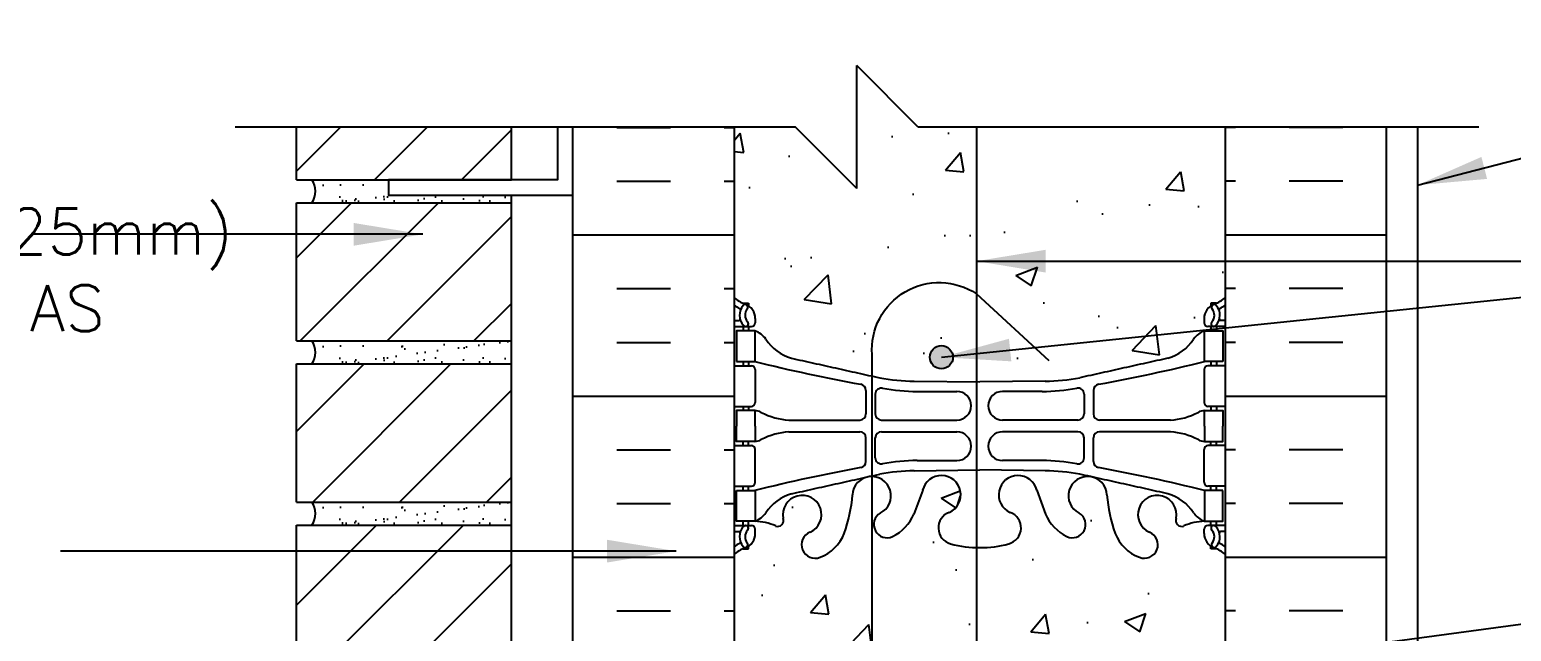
# Model space of a CAD drawing. Header units: inches. Extents: x 88.2 to 143.4, y 226.9 to 296.3.
# Drawn here: x 100.34 to 124.47, y 285.83 to 295.63 of the extents above; entities that cross this region are included whole.
import ezdxf

# ---------------------------------------------------------------- set-up
doc = ezdxf.new("R2010")
doc.units = ezdxf.units.IN
doc.header["$LTSCALE"] = 0.5
doc.header["$MEASUREMENT"] = 0
for name, color, linetype in [('HATCH', 12, 'Continuous'), ('line25', 2, 'Continuous'), ('LINE50', 5, 'Continuous'), ('LINE65', 3, 'Continuous'), ('LINE9', 9, 'Continuous'), ('TEXT', 4, 'Continuous'), ('Web_Edge', 9, 'Continuous')]:
    doc.layers.add(name, color=color, linetype=linetype)
doc.styles.add('DIM', font='romans.shx', dxfattribs={"width": 0.7})
doc.styles.add('ROMANS', font='romans.shx', dxfattribs={"height": 1.125})
doc.dimstyles.new('ext_12', dxfattribs={"dimscale": 12, "dimtxt": 0.09375, "dimasz": 0.09375, "dimexe": 0.09375, "dimexo": 0.0625, "dimgap": 0.0625, "dimtad": 1, "dimdec": 1, "dimzin": 3, "dimdsep": 46, "dimlunit": 4, "dimtxsty": 'DIM', "dimcen": 0.09, "dimdle": 0.09375, "dimclrt": 4, "dimadec": 0, "dimazin": 0, "dimtfac": 1, "dimtdec": 1, "dimtmove": 2, "dimatfit": 3, "dimfxl": 1, "dimfrac": 2, "dimtolj": 1, "dimtzin": 0, "dimarcsym": 0})
pattern_1 = [(45, (-12.0989, 104.4136), (-0.707107, 0.707107), [])]
pattern_2 = [(50, (0, 0), (3.5863, -0.31376), [0.375, -4.125]), (355, (0, 0), (-0.693757, 3.76096), [0.3, -3.3]), (100.4514, (0.299, -0.026), (2.892544, 3.4472), [0.3187, -3.50571]), (46.1842, (0, 1), (5.336207, -0.827596), [0.5625, -6.1875]), (96.6356, (0.4447, 0.931), (4.67331, 4.87059), [0.47805, -5.25857]), (351.1842, (0, 1), (4.67331, 4.87059), [0.45, -4.95]), (21, (0.5, 0.75), (2.984535, -2.013094), [0.375, -4.125]), (326, (0.5, 0.75), (1.216577, 3.62575), [0.3, -3.3]), (71.4514, (0.7487, 0.5822), (4.20111, 1.612656), [0.3187, -3.50571]), (37.5, (0, 0), (0.0607993, 1.6644693), [0, -3.26, 0, -3.35, 0, -3.3125]), (7.5, (0, 0), (1.315348, 1.972059), [0, -1.91, 0, -3.185, 0, -1.2625]), (327.5, (-1.115, 0), (2.669112, -0.1127744), [0, -1.25, 0, -3.9, 0, -5.175]), (317.5, (-1.615, 0), (2.91593, 0.500525), [0, -1.625, 0, -2.59, 0, -3.675])]

msp = doc.modelspace()

# ---------------------------------------------------------------- hatches: boundary and pattern name
at = {"layer": 'HATCH'}
h = msp.add_hatch(dxfattribs=at)
h.set_pattern_fill('AR-CONC', color=256, scale=0.5)
h.set_pattern_definition(pattern_2)
edge = h.paths.add_edge_path()
edge.add_line((119.813, 294.042), (114.813, 294.042))
edge.add_line((114.813, 294.042), (113.813, 295.042))
edge.add_line((113.813, 295.042), (113.813, 293.042))
edge.add_line((113.813, 293.042), (112.813, 294.042))
edge.add_line((112.813, 294.042), (111.813, 294.042))
edge.add_line((111.813, 294.042), (111.813, 291.269))
edge.add_arc((112.159, 291.63), 0.5, 226.2109, 246.4218)
edge.add_line((111.959, 291.171), (112.049, 291.171))
edge.add_line((112.049, 291.171), (112.049, 291.13))
edge.add_arc((111.909, 290.922), 0.25, 0, 55.9442, ccw=False)
edge.add_line((112.159, 290.922), (112.159, 290.855))
edge.add_arc((112.096, 290.855), 0.0625, -90, 0, ccw=False)
edge.add_line((112.096, 290.792), (112.049, 290.792))
edge.add_line((112.049, 290.792), (112.049, 290.722))
edge.add_line((112.049, 290.722), (112.154, 290.722))
edge.add_arc((112.031, 290.38), 0.364, 34.9775, 70.3387, ccw=False)
edge.add_arc((112.954, 290.991), 0.743, 212.7919, 253.8107)
edge.add_spline(control_points=[(112.747, 290.277), (114.184, 289.957)], knot_values=[0, 0, 1, 1], degree=1, periodic=0)
edge.add_arc((114.741, 292.888), 2.984, 259.2546, 270.0995)
edge.add_line((114.746, 289.904), (115.812, 289.889))
edge.add_line((115.812, 289.889), (116.879, 289.904))
edge.add_arc((116.884, 292.888), 2.984, 269.9005, 280.7454)
edge.add_spline(control_points=[(117.441, 289.957), (118.878, 290.277)], knot_values=[0, 0, 1, 1], degree=1, periodic=0)
edge.add_arc((118.671, 290.991), 0.743, 286.1893, 327.2081)
edge.add_arc((119.594, 290.38), 0.364, 109.6613, 145.0225, ccw=False)
edge.add_line((119.471, 290.722), (119.576, 290.722))
edge.add_line((119.576, 290.722), (119.576, 290.792))
edge.add_line((119.576, 290.792), (119.529, 290.792))
edge.add_arc((119.529, 290.855), 0.0625, 180, 270, ccw=False)
edge.add_line((119.466, 290.855), (119.466, 290.922))
edge.add_arc((119.716, 290.922), 0.25, 124.0558, 180, ccw=False)
edge.add_line((119.576, 291.13), (119.576, 291.171))
edge.add_line((119.576, 291.171), (119.666, 291.171))
edge.add_arc((119.466, 291.63), 0.5, 293.5782, 313.7891)
edge.add_line((119.813, 291.269), (119.813, 294.042))
h = msp.add_hatch(dxfattribs=at)
h.set_pattern_fill('ANSI31', color=256, scale=8, style=0)
h.set_pattern_definition(pattern_1)
h.paths.add_polyline_path([(108.188, 294.042), (104.688, 294.042), (104.688, 293.184), (108.188, 293.184)])
h = msp.add_hatch(dxfattribs=at)
h.set_pattern_fill('INSUL', color=256, scale=7, style=0)
h.set_pattern_definition([(0, (-2814.349, -111.9676), (0, 2.625), []), (0, (-2814.349, -111.0926), (0, 2.625), [0.875, -0.875]), (0, (-2814.349, -110.2176), (0, 2.625), [0.875, -0.875])])
h.paths.add_polyline_path([(111.813, 294.042), (109.188, 294.042), (109.188, 285.042), (109.625, 285.042), (109.625, 285.542), (111.125, 285.542), (111.125, 285.042), (111.813, 285.042)])
h = msp.add_hatch(dxfattribs=at)
h.set_pattern_fill('INSUL', color=256, scale=7, style=0)
h.set_pattern_definition([(180, (3045.974, -111.9676), (0, 2.625), []), (180, (3045.974, -111.0926), (0, 2.625), [0.875, -0.875]), (180, (3045.974, -110.2176), (0, 2.625), [0.875, -0.875])])
h.paths.add_polyline_path([(122.438, 294.042), (119.813, 294.042), (119.813, 285.042), (120.5, 285.042), (120.5, 285.542), (122, 285.542), (122, 285.042), (122.438, 285.042)])
h = msp.add_hatch(dxfattribs=at)
h.set_pattern_fill('AR-SAND', color=256, scale=0.25, style=0)
h.set_pattern_definition([(37.5, (-12.0989, 112.28864), (-0.01574834, 0.48170594), [0, -0.38, 0, -0.425, 0, -0.40625]), (7.5, (-12.0989, 112.28864), (0.4424442, 0.7055365), [0, -0.205, 0, -0.3425, 0, -0.13125]), (327.5, (-12.4064, 112.28864), (0.7785355, 0.0014148), [0, -0.125, 0, -0.45, 0, -0.5875]), (317.5, (-12.4064, 112.28864), (0.7515317, 0.2194189), [0, -0.0625, 0, -0.295, 0, -0.3375])])
edge = h.paths.add_edge_path()
edge.add_line((108.188, 292.934), (106.188, 292.934))
edge.add_line((106.188, 292.934), (106.188, 293.184))
edge.add_line((106.188, 293.184), (104.938, 293.184))
edge.add_arc((104.673, 292.996), 0.324, -35.3056, 35.3056, ccw=False)
edge.add_line((104.938, 292.809), (108.188, 292.809))
edge.add_line((108.188, 292.809), (108.188, 292.934))
h = msp.add_hatch(dxfattribs=at)
h.set_pattern_fill('ANSI31', color=256, scale=8, style=0)
h.set_pattern_definition(pattern_1)
h.paths.add_polyline_path([(108.188, 290.559), (108.188, 292.809), (104.688, 292.809), (104.688, 290.559)])
h = msp.add_hatch(dxfattribs=at)
h.set_pattern_fill('AR-SAND', color=256, scale=0.25, style=0)
h.set_pattern_definition([(37.5, (-12.0989, 109.66364), (-0.01574834, 0.48170594), [0, -0.38, 0, -0.425, 0, -0.40625]), (7.5, (-12.0989, 109.66364), (0.4424442, 0.7055365), [0, -0.205, 0, -0.3425, 0, -0.13125]), (327.5, (-12.4064, 109.66364), (0.7785355, 0.0014148), [0, -0.125, 0, -0.45, 0, -0.5875]), (317.5, (-12.4064, 109.66364), (0.7515317, 0.2194189), [0, -0.0625, 0, -0.295, 0, -0.3375])])
h.paths.add_polyline_path([(108.188, 290.559), (104.938, 290.559, -0.318233), (104.938, 290.184), (108.188, 290.184)])
h = msp.add_hatch(dxfattribs=at)
h.set_pattern_fill('ANSI31', color=256, scale=8, style=0)
h.set_pattern_definition(pattern_1)
h.paths.add_polyline_path([(108.188, 287.934), (108.188, 290.184), (104.688, 290.184), (104.688, 287.934)])
h = msp.add_hatch(dxfattribs=at)
h.set_pattern_fill('AR-CONC', color=256, scale=0.5)
h.set_pattern_definition(pattern_2)
edge = h.paths.add_edge_path()
edge.add_arc((119.466, 252.872), 0.5, 46.2109, 66.4218)
edge.add_line((119.666, 253.331), (119.576, 253.331))
edge.add_line((119.576, 253.331), (119.576, 253.372))
edge.add_arc((119.716, 253.58), 0.25, 180, 235.9442, ccw=False)
edge.add_line((119.466, 253.58), (119.466, 253.647))
edge.add_arc((119.529, 253.647), 0.0625, 90, 180, ccw=False)
edge.add_line((119.529, 253.71), (119.576, 253.71))
edge.add_line((119.576, 253.71), (119.576, 253.78))
edge.add_line((119.576, 253.78), (119.471, 253.78))
edge.add_arc((119.594, 254.122), 0.364, 214.9775, 250.3387, ccw=False)
edge.add_arc((118.671, 253.511), 0.743, 32.7919, 73.8107)
edge.add_spline(control_points=[(118.878, 254.225), (117.441, 254.545)], knot_values=[0, 0, 1, 1], degree=1, periodic=0)
edge.add_arc((116.884, 251.614), 2.984, 79.2546, 90.0995)
edge.add_line((116.879, 254.598), (115.812, 254.613))
edge.add_line((115.812, 254.613), (114.746, 254.598))
edge.add_arc((114.741, 251.614), 2.984, 89.9005, 100.7454)
edge.add_spline(control_points=[(114.184, 254.545), (112.747, 254.225)], knot_values=[0, 0, 1, 1], degree=1, periodic=0)
edge.add_arc((112.954, 253.511), 0.743, 106.1893, 147.2081)
edge.add_arc((112.031, 254.122), 0.364, 289.6613, 325.0225, ccw=False)
edge.add_line((112.154, 253.78), (112.049, 253.78))
edge.add_line((112.049, 253.78), (112.049, 253.71))
edge.add_line((112.049, 253.71), (112.096, 253.71))
edge.add_arc((112.096, 253.647), 0.0625, 0, 90, ccw=False)
edge.add_line((112.159, 253.647), (112.159, 253.58))
edge.add_arc((111.909, 253.58), 0.25, 304.0558, 360, ccw=False)
edge.add_line((112.049, 253.372), (112.049, 253.331))
edge.add_line((112.049, 253.331), (111.959, 253.331))
edge.add_arc((112.159, 252.872), 0.5, 113.5782, 133.7891)
edge.add_line((111.813, 253.233), (111.813, 250.46))
edge.add_line((111.813, 250.46), (112.813, 250.46))
edge.add_line((112.813, 250.46), (113.813, 249.46))
edge.add_line((113.813, 249.46), (113.813, 251.46))
edge.add_line((113.813, 251.46), (114.813, 250.46))
edge.add_line((114.813, 250.46), (119.813, 250.46))
edge.add_line((119.813, 250.46), (119.813, 253.233))
h.paths.add_polyline_path([(118.938, 259.46), (113.313, 259.46), (113.313, 258.156), (114.157, 257.312), (114.197, 257.183), (114.068, 257.223), (113.313, 257.979), (113.313, 257.96), (111.813, 257.96), (111.813, 257.426, 0.088416), (111.959, 257.328), (112.049, 257.328), (112.049, 257.287, -0.249069), (112.159, 257.08), (112.159, 257.012, -0.414214), (112.096, 256.95), (112.049, 256.95), (112.049, 256.88), (112.154, 256.88, 0.085348), (112.483, 256.955, -0.669601), (112.615, 256.835, 2.087231), (113.049, 257.06, -1), (113.213, 257.468, -0.21345), (113.605, 257.079, -0.068226), (113.741, 256.451, 1.753171), (114.192, 256.748, -0.940793), (114.395, 257.131, -0.173075), (114.741, 256.764), (114.884, 256.377, 1.612474), (115.315, 256.737, -0.734872), (115.338, 257.248, -0.068475), (115.812, 257.31, -0.068475), (116.287, 257.248, -0.734872), (116.31, 256.737, 1.612474), (116.741, 256.377), (116.884, 256.764, -0.173075), (117.23, 257.131, -0.940793), (117.433, 256.748, 1.753171), (117.884, 256.451, -0.068226), (118.02, 257.079, -0.21345), (118.412, 257.468, -1), (118.576, 257.06, 2.087231), (119.01, 256.835, -0.669601), (119.142, 256.955, 0.085348), (119.471, 256.88), (119.576, 256.88), (119.576, 256.95), (119.529, 256.95, -0.414214), (119.466, 257.012), (119.466, 257.08, -0.249069), (119.576, 257.287), (119.576, 257.328), (119.666, 257.328, 0.088416), (119.813, 257.426), (119.813, 257.96), (119.335, 257.96), (118.997, 257.622), (118.781, 257.521), (118.882, 257.737), (119.105, 257.96), (118.938, 257.96)])
edge = h.paths.add_edge_path()
edge.add_arc((119.466, 278.454), 0.5, 46.2109, 66.4218)
edge.add_line((119.666, 278.912), (119.576, 278.912))
edge.add_line((119.576, 278.912), (119.576, 278.954))
edge.add_arc((119.716, 279.161), 0.25, 180, 235.9442, ccw=False)
edge.add_line((119.466, 279.161), (119.466, 279.229))
edge.add_arc((119.529, 279.229), 0.0625, 90, 180, ccw=False)
edge.add_line((119.529, 279.291), (119.576, 279.291))
edge.add_line((119.576, 279.291), (119.576, 279.361))
edge.add_line((119.576, 279.361), (119.471, 279.361))
edge.add_arc((119.594, 279.704), 0.364, 214.9775, 250.3387, ccw=False)
edge.add_arc((118.671, 279.093), 0.743, 32.7919, 73.8107)
edge.add_spline(control_points=[(118.878, 279.807), (117.441, 280.127)], knot_values=[0, 0, 1, 1], degree=1, periodic=0)
edge.add_arc((116.884, 277.196), 2.984, 79.2546, 90.0995)
edge.add_line((116.879, 280.179), (115.812, 280.195))
edge.add_line((115.812, 280.195), (114.746, 280.179))
edge.add_arc((114.741, 277.196), 2.984, 89.9005, 100.7454)
edge.add_spline(control_points=[(114.184, 280.127), (112.747, 279.807)], knot_values=[0, 0, 1, 1], degree=1, periodic=0)
edge.add_arc((112.954, 279.093), 0.743, 106.1893, 147.2081)
edge.add_arc((112.031, 279.704), 0.364, 289.6613, 325.0225, ccw=False)
edge.add_line((112.154, 279.361), (112.049, 279.361))
edge.add_line((112.049, 279.361), (112.049, 279.291))
edge.add_line((112.049, 279.291), (112.096, 279.291))
edge.add_arc((112.096, 279.229), 0.0625, 0, 90, ccw=False)
edge.add_line((112.159, 279.229), (112.159, 279.161))
edge.add_arc((111.909, 279.161), 0.25, 304.0558, 360, ccw=False)
edge.add_line((112.049, 278.954), (112.049, 278.912))
edge.add_line((112.049, 278.912), (111.959, 278.912))
edge.add_arc((112.159, 278.454), 0.5, 113.5782, 133.7891)
edge.add_line((111.813, 278.815), (111.813, 276.042))
edge.add_line((111.813, 276.042), (113.848, 276.042))
edge.add_line((113.848, 276.042), (113.848, 277.629))
edge.add_line((113.848, 277.629), (113.91, 277.748))
edge.add_line((113.91, 277.748), (113.973, 277.629))
edge.add_line((113.973, 277.629), (113.973, 276.042))
edge.add_line((113.973, 276.042), (116.889, 276.042))
edge.add_line((116.889, 276.042), (116.889, 277.629))
edge.add_line((116.889, 277.629), (116.951, 277.748))
edge.add_line((116.951, 277.748), (117.014, 277.629))
edge.add_line((117.014, 277.629), (117.014, 276.042))
edge.add_line((117.014, 276.042), (119.813, 276.042))
edge.add_line((119.813, 276.042), (119.813, 278.815))
h.paths.add_polyline_path([(119.813, 287.076, 0.088416), (119.666, 287.174), (119.576, 287.174), (119.576, 287.215, -0.249069), (119.466, 287.422), (119.466, 287.49, -0.414214), (119.529, 287.552), (119.576, 287.552), (119.576, 287.622), (119.471, 287.622, 0.085348), (119.142, 287.547, -0.669601), (119.01, 287.667, 2.087231), (118.576, 287.442, -1), (118.412, 287.034, -0.21345), (118.02, 287.423, -0.068226), (117.884, 288.051, 1.753171), (117.433, 287.754, -0.940793), (117.23, 287.371, -0.173075), (116.884, 287.738), (116.741, 288.125, 1.612474), (116.31, 287.765, -0.734872), (116.287, 287.254, -0.068475), (115.812, 287.192, -0.068475), (115.338, 287.254, -0.734872), (115.315, 287.765, 1.612474), (114.884, 288.125), (114.741, 287.738, -0.173075), (114.395, 287.371, -0.940793), (114.192, 287.754, 1.753171), (113.741, 288.051, -0.068226), (113.605, 287.423, -0.21345), (113.213, 287.034, -1), (113.049, 287.442, 2.087231), (112.615, 287.667, -0.669601), (112.483, 287.547, 0.085348), (112.154, 287.622), (112.049, 287.622), (112.049, 287.552), (112.096, 287.552, -0.414214), (112.159, 287.49), (112.159, 287.422, -0.249069), (112.049, 287.215), (112.049, 287.174), (111.959, 287.174, 0.088416), (111.813, 287.076), (111.813, 285.042), (111.813, 283.007, 0.088416), (111.959, 282.91), (112.049, 282.91), (112.049, 282.868, -0.249069), (112.159, 282.661), (112.159, 282.594, -0.414214), (112.096, 282.531), (112.049, 282.531), (112.049, 282.461), (112.154, 282.461, 0.085348), (112.483, 282.537, -0.669601), (112.615, 282.417, 2.087231), (113.049, 282.641, -1), (113.213, 283.05, -0.21345), (113.605, 282.661, -0.068226), (113.741, 282.033, 1.753171), (114.192, 282.329, -0.940793), (114.395, 282.713, -0.173075), (114.741, 282.346), (114.884, 281.959, 1.612474), (115.315, 282.319, -0.734872), (115.338, 282.83, -0.068475), (115.812, 282.892, -0.068475), (116.287, 282.83, -0.734872), (116.31, 282.319, 1.612474), (116.741, 281.959), (116.884, 282.346, -0.173075), (117.23, 282.713, -0.940793), (117.433, 282.329, 1.753171), (117.884, 282.033, -0.068226), (118.02, 282.661, -0.21345), (118.412, 283.05, -1), (118.576, 282.641, 2.087231), (119.01, 282.417, -0.669601), (119.142, 282.537, 0.085348), (119.471, 282.461), (119.576, 282.461), (119.576, 282.531), (119.529, 282.531, -0.414214), (119.466, 282.594), (119.466, 282.661, -0.249069), (119.576, 282.868), (119.576, 282.91), (119.666, 282.91, 0.088416), (119.813, 283.007), (119.813, 285.042)])
h = msp.add_hatch(dxfattribs=at)
h.set_pattern_fill('AR-SAND', color=256, scale=0.25, style=0)
h.set_pattern_definition([(37.5, (-12.0989, 107.03864), (-0.01574834, 0.48170594), [0, -0.38, 0, -0.425, 0, -0.40625]), (7.5, (-12.0989, 107.03864), (0.4424442, 0.7055365), [0, -0.205, 0, -0.3425, 0, -0.13125]), (327.5, (-12.4064, 107.03864), (0.7785355, 0.0014148), [0, -0.125, 0, -0.45, 0, -0.5875]), (317.5, (-12.4064, 107.03864), (0.7515317, 0.2194189), [0, -0.0625, 0, -0.295, 0, -0.3375])])
h.paths.add_polyline_path([(108.188, 287.934), (104.938, 287.934, -0.318233), (104.938, 287.559), (108.188, 287.559)])
h = msp.add_hatch(dxfattribs=at)
h.set_pattern_fill('ANSI31', color=256, scale=8, style=0)
h.set_pattern_definition(pattern_1)
h.paths.add_polyline_path([(104.688, 285.309), (108.188, 285.309), (108.188, 287.559), (104.688, 287.559)])
at = {"layer": 'LINE65'}
msp.add_hatch(color=256, dxfattribs=at).paths.add_polyline_path([(115.376, 290.293, 1), (115.001, 290.293, 1)])

# ---------------------------------------------------------------- linework, layer by layer
at = {"layer": 'line25'}
for p, q in [((104.688, 293.184), (104.688, 294.042)), ((108.188, 293.184), (108.188, 294.042)), ((111.813, 294.042), (111.813, 285.042)), ((119.813, 285.042), (119.813, 294.042)), ((104.688, 293.184), (108.188, 293.184)), ((108.188, 282.684), (108.188, 292.934)), ((104.688, 292.809), (108.188, 292.809)), ((104.688, 290.559), (104.688, 292.809)), ((104.688, 290.559), (108.188, 290.559)), ((104.688, 290.184), (108.188, 290.184)), ((104.688, 287.934), (104.688, 290.184)), ((104.688, 287.934), (108.188, 287.934)), ((104.688, 287.559), (108.188, 287.559)), ((104.688, 285.309), (104.688, 287.559))]:
    msp.add_line(p, q, dxfattribs=at)
at = {"layer": 'LINE50'}
for p, q in [((109.188, 285.042), (109.188, 294.042)), ((122.438, 285.042), (122.438, 294.042))]:
    msp.add_line(p, q, dxfattribs=at)
at = {"layer": 'LINE65'}
msp.add_line((115.76, 294.042), (115.76, 277.555), dxfattribs=at)
msp.add_lwpolyline([(116.939, 278.808), (115.759, 277.724, -0.623194), (114.06, 278.714), (114.06, 290.335, -0.623194), (115.759, 291.325), (116.939, 290.24)], format="xyb", dxfattribs=at)
msp.add_circle((115.189, 290.293), 0.188, dxfattribs=at)
at = {"layer": 'LINE9'}
for p, q in [((113.813, 293.042), (113.813, 295.042)), ((114.813, 294.042), (113.813, 295.042)), ((112.813, 294.042), (103.688, 294.042)), ((113.813, 293.042), (112.813, 294.042)), ((123.938, 294.042), (114.813, 294.042)), ((122.938, 294.042), (122.938, 273.667))]:
    msp.add_line(p, q, dxfattribs=at)
msp.add_lwpolyline([(108.938, 294.042), (108.938, 293.184), (106.188, 293.184), (106.188, 292.934), (109.188, 292.934), (109.188, 294.042)], dxfattribs=at)
for centre in [(104.673, 292.996), (104.673, 290.371), (104.673, 287.746)]:
    msp.add_arc(centre, 0.324, 324.6944, 35.3056, dxfattribs=at)
at = {"layer": 'Web_Edge'}
for p, q in [((111.959, 291.171), (112.049, 291.171)), ((112.049, 291.171), (112.049, 291.13)), ((119.666, 291.171), (119.576, 291.171)), ((119.576, 291.171), (119.576, 291.13)), ((111.813, 290.892), (111.89, 290.892)), ((111.813, 290.792), (112.096, 290.792)), ((111.959, 290.792), (111.959, 290.722)), ((112.049, 290.792), (112.049, 290.722)), ((112.159, 290.922), (112.159, 290.855)), ((119.466, 290.922), (119.466, 290.855)), ((119.813, 290.792), (119.529, 290.792)), ((119.576, 290.792), (119.576, 290.722)), ((119.666, 290.792), (119.666, 290.722)), ((119.813, 290.892), (119.735, 290.892)), ((111.959, 290.222), (111.959, 290.152)), ((112.049, 290.222), (112.049, 290.152)), ((119.576, 290.222), (119.576, 290.152)), ((119.666, 290.222), (119.666, 290.152)), ((111.813, 290.152), (112.096, 290.152)), ((112.159, 290.09), (112.159, 289.555)), ((119.466, 290.09), (119.466, 289.555)), ((119.813, 290.152), (119.529, 290.152)), ((113.961, 289.753), (113.961, 289.368)), ((114.746, 289.904), (115.812, 289.889)), ((116.879, 289.904), (115.812, 289.889)), ((117.664, 289.753), (117.664, 289.368)), ((114.113, 289.69), (114.113, 289.368)), ((114.793, 289.736), (115.44, 289.736)), ((116.832, 289.736), (116.185, 289.736)), ((117.512, 289.69), (117.512, 289.368)), ((111.813, 289.492), (112.096, 289.492)), ((111.959, 289.492), (111.959, 289.422)), ((112.049, 289.492), (112.049, 289.422)), ((112.706, 289.267), (113.861, 289.268)), ((114.213, 289.268), (115.44, 289.268)), ((117.412, 289.268), (116.185, 289.268)), ((118.919, 289.267), (117.764, 289.268)), ((119.813, 289.492), (119.529, 289.492)), ((119.576, 289.492), (119.576, 289.422)), ((119.666, 289.492), (119.666, 289.422)), ((112.706, 289.078), (113.861, 289.077)), ((114.213, 289.077), (115.44, 289.077)), ((117.412, 289.077), (116.185, 289.077)), ((118.919, 289.078), (117.764, 289.077)), ((111.813, 288.852), (112.096, 288.852)), ((111.959, 288.852), (111.959, 288.922)), ((112.049, 288.852), (112.049, 288.922)), ((112.159, 288.255), (112.159, 288.79)), ((113.961, 288.592), (113.961, 288.977)), ((114.113, 288.654), (114.113, 288.977)), ((117.512, 288.654), (117.512, 288.977)), ((117.664, 288.592), (117.664, 288.977)), ((119.466, 288.255), (119.466, 288.79)), ((119.813, 288.852), (119.529, 288.852)), ((119.576, 288.852), (119.576, 288.922)), ((119.666, 288.852), (119.666, 288.922)), ((114.793, 288.609), (115.44, 288.609)), ((116.832, 288.609), (116.185, 288.609)), ((114.746, 288.441), (115.812, 288.456)), ((116.879, 288.441), (115.812, 288.456)), ((111.813, 288.192), (112.096, 288.192)), ((111.959, 288.122), (111.959, 288.192)), ((112.049, 288.122), (112.049, 288.192)), ((114.884, 288.125), (114.741, 287.738)), ((116.741, 288.125), (116.884, 287.738)), ((119.813, 288.192), (119.529, 288.192)), ((119.576, 288.122), (119.576, 288.192)), ((119.666, 288.122), (119.666, 288.192)), ((111.959, 287.552), (111.959, 287.622)), ((112.049, 287.552), (112.049, 287.622)), ((119.576, 287.552), (119.576, 287.622)), ((119.666, 287.552), (119.666, 287.622)), ((111.813, 287.552), (112.096, 287.552)), ((111.813, 287.452), (111.89, 287.452)), ((112.159, 287.422), (112.159, 287.49)), ((119.466, 287.422), (119.466, 287.49)), ((119.813, 287.552), (119.529, 287.552)), ((119.813, 287.452), (119.735, 287.452)), ((111.959, 287.174), (112.049, 287.174)), ((112.049, 287.174), (112.049, 287.215)), ((119.576, 287.174), (119.576, 287.215)), ((119.666, 287.174), (119.576, 287.174))]:
    msp.add_line(p, q, dxfattribs=at)
for points in [[(111.854, 290.222), (112.154, 290.222), (112.154, 290.722), (111.854, 290.722)], [(119.771, 290.222), (119.471, 290.222), (119.471, 290.722), (119.771, 290.722)], [(111.854, 288.122), (112.154, 288.122), (112.154, 287.622), (111.854, 287.622)], [(119.771, 288.122), (119.471, 288.122), (119.471, 287.622), (119.771, 287.622)]]:
    msp.add_lwpolyline(points, close=True, dxfattribs=at)
for points in [[(112.154, 289.172), (112.154, 289.422), (111.854, 289.422), (111.854, 289.172)], [(119.471, 289.172), (119.471, 289.422), (119.771, 289.422), (119.771, 289.172)], [(112.154, 289.172), (112.154, 288.922), (111.854, 288.922), (111.854, 289.172)], [(119.471, 289.172), (119.471, 288.922), (119.771, 288.922), (119.771, 289.172)]]:
    msp.add_lwpolyline(points, dxfattribs=at)
for centre, radius, start, end in [((112.159, 291.63), 0.5, 226.2109, 250.5288), ((119.466, 291.63), 0.5, 289.4712, 313.7891), ((112.159, 291.63), 0.6, 234.7832, 245.0748), ((112.152, 290.977), 0.25, 140.1145, 222.4609), ((111.896, 291.067), 0.021, 343.464, 63.9957), ((111.994, 291.108), 0.045, 321.448, 139.1879), ((111.909, 290.922), 0.25, 0, 70.5288), ((112.152, 290.977), 0.16, 140.0001, 222.4609), ((119.716, 290.922), 0.25, 109.4712, 180), ((119.631, 291.108), 0.045, 40.8121, 218.552), ((119.473, 290.977), 0.16, 317.5391, 39.9999), ((119.473, 290.977), 0.25, 317.5391, 39.8855), ((119.729, 291.067), 0.021, 116.0043, 196.536), ((119.466, 291.63), 0.6, 294.9252, 305.2168), ((111.891, 290.912), 0.0196, 269.4032, 15.4901), ((112.001, 290.839), 0.045, 222.4609, 42.4609), ((112.096, 290.855), 0.0625, 270, 0), ((112.031, 290.38), 0.364, 34.9775, 70.3387), ((119.594, 290.38), 0.364, 109.6613, 145.0225), ((119.529, 290.855), 0.0625, 180, 270), ((119.624, 290.839), 0.045, 137.5391, 317.5391), ((119.734, 290.912), 0.0196, 164.5099, 270.5968), ((112.954, 290.991), 0.743, 212.7919, 253.8107), ((118.671, 290.991), 0.743, 286.1893, 327.2081), ((118.962, 317.643), 28.253, 256.0552, 259.6343), ((112.663, 317.643), 28.253, 280.3657, 283.9448), ((112.096, 290.09), 0.0625, 0, 90), ((119.529, 290.09), 0.0625, 90, 180), ((113.861, 289.753), 0.1, 360, 79.6343), ((114.213, 289.69), 0.1, 79.2546, 180), ((114.741, 292.888), 2.984, 259.2546, 270.0995), ((114.788, 292.72), 2.984, 259.2546, 270.0995), ((116.837, 292.72), 2.984, 269.9005, 280.7454), ((116.884, 292.888), 2.984, 269.9005, 280.7454), ((117.412, 289.69), 0.1, 0, 100.7454), ((117.764, 289.753), 0.1, 100.3657, 180), ((112.096, 289.555), 0.0625, 270, 0), ((115.44, 289.502), 0.234, 270, 90), ((116.185, 289.502), 0.234, 90, 270), ((119.529, 289.555), 0.0625, 180, 270), ((112.149, 289.204), 0.219, 60.4937, 88.92), ((112.791, 290.424), 1.16, 242.5844, 265.8032), ((113.861, 289.368), 0.1, 270.0388, 360), ((114.213, 289.368), 0.1, 180, 270), ((117.412, 289.368), 0.1, 270, 0), ((117.764, 289.368), 0.1, 180, 269.9612), ((118.834, 290.424), 1.16, 274.1968, 297.4156), ((119.476, 289.204), 0.219, 91.08, 119.5063), ((112.791, 287.921), 1.16, 94.1968, 117.4156), ((113.861, 288.977), 0.1, 0, 89.9612), ((114.213, 288.977), 0.1, 90, 180), ((115.44, 288.843), 0.234, 270, 90), ((116.185, 288.843), 0.234, 90, 270), ((117.412, 288.977), 0.1, 0, 90), ((117.764, 288.977), 0.1, 90.0388, 180), ((118.834, 287.921), 1.16, 62.5844, 85.8032), ((112.096, 288.79), 0.0625, 0, 90), ((112.149, 289.141), 0.219, 271.08, 299.5063), ((119.476, 289.141), 0.219, 240.4937, 268.92), ((119.529, 288.79), 0.0625, 90, 180), ((113.861, 288.592), 0.1, 280.3657, 0), ((114.213, 288.654), 0.1, 180, 280.7454), ((114.788, 285.625), 2.984, 89.9005, 100.7454), ((116.837, 285.625), 2.984, 79.2546, 90.0995), ((117.412, 288.654), 0.1, 259.2546, 0), ((117.764, 288.592), 0.1, 180, 259.6343), ((118.962, 260.702), 28.253, 100.3657, 103.9448), ((114.054, 288.036), 0.314, 296.0652, 177.2643), ((114.741, 285.457), 2.984, 89.9005, 100.7454), ((115.189, 288.052), 0.314, 293.8084, 166.5854), ((116.436, 288.052), 0.314, 13.4146, 246.1916), ((116.884, 285.457), 2.984, 79.2546, 90.0995), ((117.571, 288.036), 0.314, 2.7357, 243.9348), ((112.663, 260.702), 28.253, 76.0552, 79.6343), ((112.096, 288.255), 0.0625, 270, 0), ((112.954, 287.354), 0.743, 106.1893, 147.2081), ((111.383, 288.232), 2.365, 339.9985, 355.6105), ((120.242, 288.232), 2.365, 184.3895, 200.0015), ((118.671, 287.354), 0.743, 32.7919, 73.8107), ((119.529, 288.255), 0.0625, 180, 270), ((112.923, 287.729), 0.314, 293.8084, 191.4114), ((118.702, 287.729), 0.314, 348.5886, 246.1916), ((112.031, 287.965), 0.364, 289.6613, 325.0225), ((112.099, 286.627), 0.997, 66.8533, 86.8462), ((112.524, 287.634), 0.0968, 249.5669, 19.8449), ((114.305, 287.569), 0.217, 121.463, 294.4736), ((114.054, 288.039), 0.75, 297.0295, 336.3062), ((115.407, 287.513), 0.268, 109.9662, 255.2108), ((116.218, 287.513), 0.268, 284.7892, 70.0338), ((117.571, 288.039), 0.75, 203.6938, 242.9705), ((117.32, 287.569), 0.217, 245.5264, 58.537), ((119.101, 287.634), 0.0968, 160.1551, 290.4331), ((119.526, 286.627), 0.997, 93.1538, 113.1467), ((119.594, 287.965), 0.364, 214.9775, 250.3387), ((111.891, 287.433), 0.0196, 344.5099, 90.5968), ((112.152, 287.368), 0.25, 137.5391, 219.8855), ((112.001, 287.506), 0.045, 317.5391, 137.5391), ((112.152, 287.368), 0.16, 137.5391, 219.9999), ((111.909, 287.422), 0.25, 289.4712, 360), ((112.096, 287.49), 0.0625, 360, 90), ((113.131, 287.238), 0.22, 111.8037, 291.8037), ((112.974, 287.667), 0.677, 290.6803, 338.8761), ((118.651, 287.667), 0.677, 201.1239, 249.3197), ((118.494, 287.238), 0.22, 248.1963, 68.1963), ((119.529, 287.49), 0.0625, 90, 180), ((119.716, 287.422), 0.25, 180, 250.5288), ((119.624, 287.506), 0.045, 42.4609, 222.4609), ((119.473, 287.368), 0.16, 320.0001, 42.4609), ((119.473, 287.368), 0.25, 320.1145, 42.4609), ((119.734, 287.433), 0.0196, 89.4032, 195.4901), ((112.159, 286.715), 0.6, 114.9252, 125.2168), ((112.159, 286.715), 0.5, 109.4712, 133.7891), ((111.896, 287.278), 0.021, 296.0043, 16.536), ((111.994, 287.237), 0.045, 220.8121, 38.552), ((115.801, 288.946), 1.754, 254.7082, 270.3771), ((115.824, 288.946), 1.754, 269.6229, 285.2918), ((119.631, 287.237), 0.045, 141.448, 319.1879), ((119.466, 286.715), 0.5, 46.2109, 70.5288), ((119.729, 287.278), 0.021, 163.464, 243.9957), ((119.466, 286.715), 0.6, 54.7832, 65.0748)]:
    msp.add_arc(centre, radius, start, end, dxfattribs=at)
for points in [[(112.747, 290.277), (114.184, 289.957)], [(118.878, 290.277), (117.441, 289.957)], [(112.747, 288.068), (114.184, 288.388)], [(118.878, 288.068), (117.441, 288.388)]]:
    msp.add_open_spline(points, degree=1, dxfattribs=at)

# ---------------------------------------------------------------- texts
at = {"layer": 'TEXT', "insert": (88.164, 291.09), "char_height": 0.75, "width": 16.79497, "attachment_point": 4, "style": 'ROMANS'}
msp.add_mtext('BRICK VENEER w/ 1" (25mm) CAVITY AND BRICK TIES AS PER CODE', dxfattribs=at)

# ---------------------------------------------------------------- leaders
at = {"layer": 'TEXT'}
for points in [[(122.938, 293.095), (132.768, 295.628), (136.86, 295.628)], [(106.747, 292.294), (101.359, 292.294), (100.405, 292.294)], [(115.76, 291.857), (130.29, 291.857), (136.108, 291.857)], [(115.189, 290.293), (130.29, 291.857), (136.108, 291.857)], [(110.872, 287.134), (100.845, 287.134)], [(114.06, 284.524), (126.631, 286.215), (128.094, 286.215)]]:
    msp.add_leader(points, dimstyle='ext_12', override={"dimgap": 0.0625, "dimtad": 0}, dxfattribs=at)

doc.saveas('drawing.dxf')
